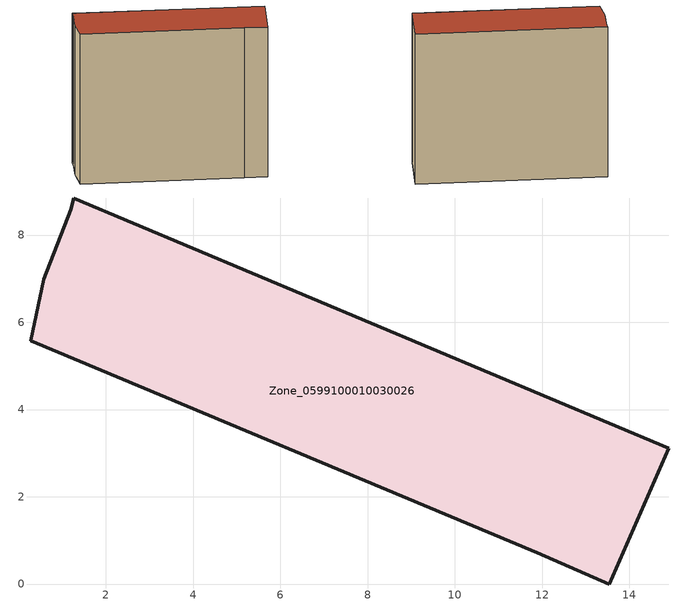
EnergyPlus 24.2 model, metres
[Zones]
Zone_0599100010030026
 floor ground (C_G): 0.57,6.99 1.19,8.58 1.27,8.85 14.9,3.12 13.54,0 11.89,0.72 0.28,5.58 z0
 wall outside (C_F): 11.89,0.72 13.54,0 14.9,3.12 1.27,8.85 1.19,8.58 0.57,6.99 0.28,5.58 11.89,0.72 z0:13.05
 roof outside (C_R): 1.19,8.58 0.57,6.99 0.28,5.58 11.89,0.72 13.54,0 14.9,3.12 1.27,8.85 z13.05
[BUILDING]
Pand.0599100010030026: North Axis=0; Terrain=City; Loads Convergence Tolerance Value=0.04; Temperature Convergence Tolerance Value=0.4; Solar Distribution=FullExterior; Maximum Number of Warmup Days=25; Minimum Number of Warmup Days=1
[Site:Location]
Rotterdam.The.Hague.AP_ZH_NLD Design_Conditions: Latitude=51.96; Longitude=4.45; Time Zone=1; Elevation=-4.5
[SITE:GROUNDTEMPERATURE:BUILDINGSURFACE]
18, 18, 18, 18, 18, 18, 18, 18, 18, 18, 18, 18
[MATERIAL] Thermal Absorptance=0.9; Solar Absorptance=0.7; Visible Absorptance=0.7
Name | Roughness | Thickness | Conductivity | Density | Specific Heat
G.TI.1946 | MediumSmooth | 0.15 | 1 | 540 | 1210
F.TI.1946 | Rough | 0.3 | 0.857143 | 1920 | 840
R.TI.1946 | MediumRough | 0.2 | 0.1 | 1500 | 1000
[CONSTRUCTION]
C_G: G.TI.1946
C_F: F.TI.1946
C_R: R.TI.1946
[ZONE]
Zone_0599100010030026: Type=1; Multiplier=1; Ceiling Height=Autocalculate; Volume=Autocalculate; Floor Area=autocalculate; Part of Total Floor Area=Yes
[ZONEINFILTRATION:DESIGNFLOWRATE]
Infil_Zone_0599100010030026: Zone or ZoneList or Space or SpaceList=Zone_0599100010030026; Schedule=AlwaysOn; Design Flow Rate Calculation Method=Flow/Area; Flow Rate per Floor Area=0.003; Constant Term Coefficient=1; Temperature Term Coefficient=0; Velocity Term Coefficient=0; Velocity Squared Term Coefficient=0
[HVACTEMPLATE:ZONE:IDEALLOADSAIRSYSTEM]
Zone_0599100010030026: Maximum Heating Supply Air Temperature=50; Minimum Cooling Supply Air Temperature=13; Maximum Heating Supply Air Humidity Ratio=0.0156; Minimum Cooling Supply Air Humidity Ratio=0.0077; Heating Limit=NoLimit; Cooling Limit=NoLimit; Dehumidification Control Type=ConstantSensibleHeatRatio; Cooling Sensible Heat Ratio=0.7; Dehumidification Setpoint=60; Humidification Control Type=None; Humidification Setpoint=30; Outdoor Air Method=None; Outdoor Air Flow Rate per Person=0.00944; Outdoor Air Flow Rate per Zone Floor Area=0; Outdoor Air Flow Rate per Zone=0; Demand Controlled Ventilation Type=None; Outdoor Air Economizer Type=NoEconomizer; Heat Recovery Type=None; Sensible Heat Recovery Effectiveness=0.7; Latent Heat Recovery Effectiveness=0.65
[ZONECONTROL:THERMOSTAT]
ThermostatControl_Zone_0599100010030026: Zone or ZoneList=Zone_0599100010030026; Control Type Schedule=DualSetpointControlType; Control 1=Thermostat_Zone_0599100010030026; Temperature Difference Between Cutout And Setpoint=0
[THERMOSTATSETPOINT:DUALSETPOINT]
Thermostat_Zone_0599100010030026: Heating Setpoint Temperature Schedule=HeatingSetpoint_Zone_0599100010030026; Cooling Setpoint Temperature Schedule=CoolingSetpoint_Zone_0599100010030026
[SCHEDULE:COMPACT]
HeatingSetpoint_Zone_0599100010030026: Through: 12/31, For: AllDays, Until: 24:00, 21
CoolingSetpoint_Zone_0599100010030026: Through: 12/31, For: AllDays, Until: 24:00, 24
DualSetpointControlType: Through: 12/31, For: AllDays, Until: 24:00, 4
AlwaysOn: Through: 12/31, For: AllDays, Until: 24:00, 1
